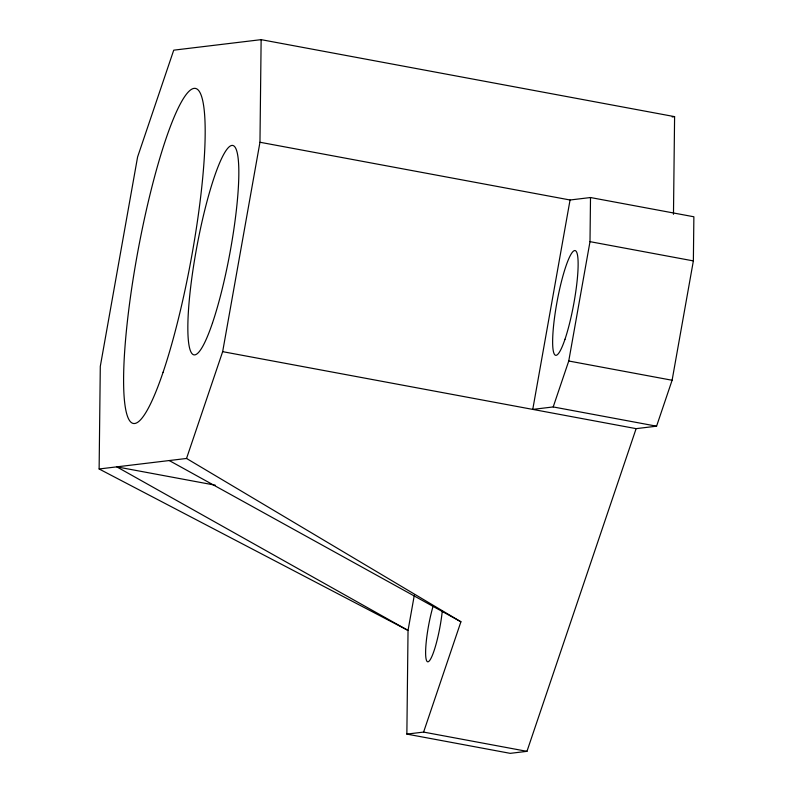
<?xml version="1.0" encoding="UTF-8"?>
<svg xmlns="http://www.w3.org/2000/svg" width="793" height="793" viewBox="0 0 793 793"><rect width="100%" height="100%" fill="white"/><g stroke="black" fill="none" stroke-linecap="round" stroke-linejoin="round"><path stroke-width="1.19" d="M261.135 39.65L259.965 142.254L570.058 199.995L590.507 197.536L693.875 216.776L693.369 260.907L672.107 380.253L656.574 426.188L636.125 428.646L526.958 751.338L510.226 753.35L406.859 734.1L408.038 630.415L99.125 468.98L100.295 366.376L137.595 156.974L173.726 50.167L261.135 39.65L674.595 116.64L673.475 214.298M570.058 199.995L532.757 409.406L553.207 406.938L568.75 361.003L590.002 241.657L590.507 197.536M99.125 468.98L186.533 458.463L222.655 351.656L259.965 142.254M414.323 595.146L408.038 630.415L116.789 466.859L215.29 485.197M406.859 734.1L423.601 732.088L460.911 621.781L186.533 458.463M672.167 116.938L674.595 116.64M590.002 241.657L693.369 260.907M568.75 361.003L672.107 380.253M553.207 406.938L656.574 426.188M222.655 351.656L636.125 428.646M423.601 732.088L526.958 751.338M169.246 460.545L460.911 621.781M442.256 611.274A36.2 5.72 -79.5 0 1 427.308 661.63A36.2 5.72 -79.5 0 1 433.256 605.614M163.071 372.284A170.366 26.912 -79.5 0 0 200.46 93.524A170.366 26.912 -79.5 0 0 129.656 302.817A170.366 26.912 -79.5 0 0 163.071 372.284M212.514 322.87A106.48 16.822 -79.5 0 0 235.878 148.638A106.48 16.822 -79.5 0 0 191.628 279.453A106.48 16.822 -79.5 0 0 212.514 322.87M564.973 339.295A53.24 8.406 -79.5 0 0 576.66 252.174A53.24 8.406 -79.5 0 0 554.535 317.577A53.24 8.406 -79.5 0 0 564.973 339.295"/></g></svg>
